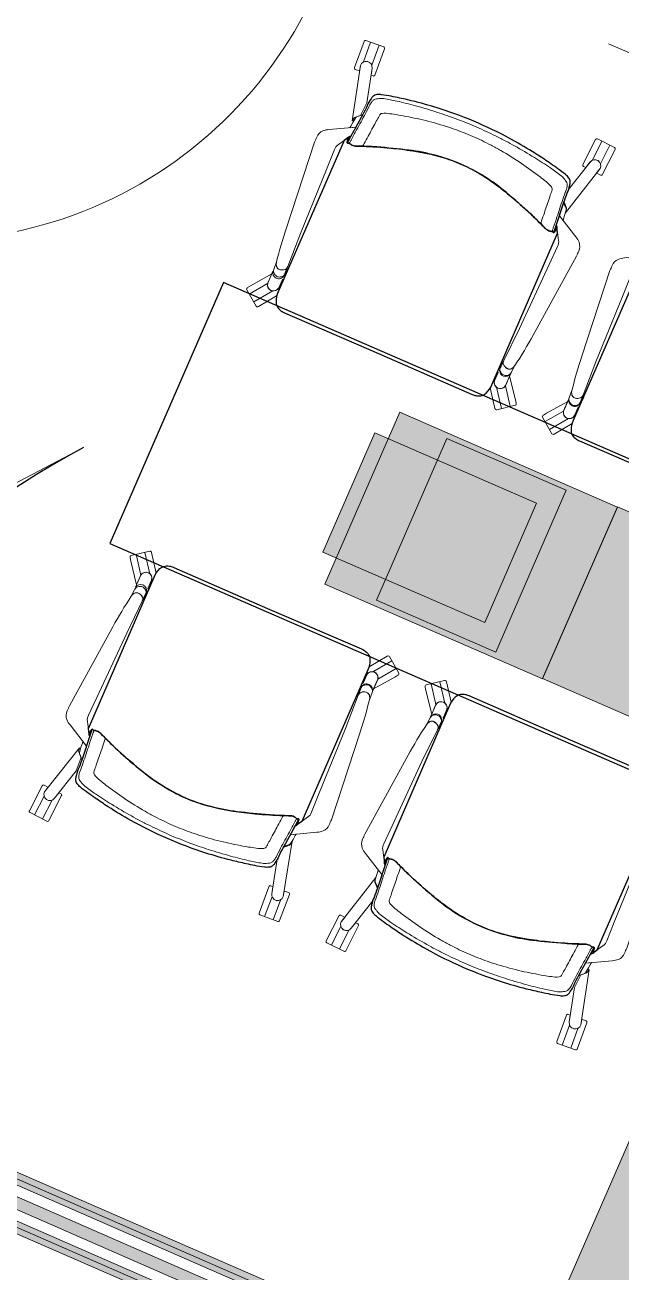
# Model space of a CAD drawing. Header units: millimetres. Extents: x -35034 to 431752, y -71616 to 25069.
# Drawn here: x 377201 to 378457, y -8875 to -6247 of the extents above; entities that cross this region are included whole.
import ezdxf
from ezdxf.enums import TextEntityAlignment as Align

# ---------------------------------------------------------------- set-up
doc = ezdxf.new("R2010")
doc.units = ezdxf.units.MM
doc.header["$MEASUREMENT"] = 0
doc.linetypes.add('Double Dashed', pattern=[1093.611073, 529.166651, -211.666656, 141.111112, -211.666656])
for name, color, linetype in [('A-15-MG_Structural_Grid', 7, 'Continuous'), ('A-25-M_Wall_Int', 7, 'Continuous'), ('ArchiCAD Doors', 7, 'Continuous'), ('New_A-25-M_Wall_Int', 7, 'Continuous'), ('New_ArchiCAD Doors', 7, 'Continuous')]:
    doc.layers.add(name, color=color, linetype=linetype)
for name, color, linetype, lineweight, true_color in [('A-15-MG_Structural_Grid_Pen_No__163', 7, 'Continuous', 0, 0x750077), ('New_A-25-M_Wall_Int_Pen_No__107', 7, 'Continuous', 15, 0xa6a6a6), ('New_ArchiCAD Doors_Pen_No__23', 7, 'Continuous', 30, 0x2a2a2a), ('New_ArchiCAD Doors_Pen_No__63', 7, 'Continuous', 20, 0x606060)]:
    doc.layers.add(name, color=color, linetype=linetype, lineweight=lineweight, true_color=true_color)
for name, color, linetype, lineweight in [('A-35-M_FFE_Loose_SIEMENS P2_Pen_No__5', 7, 'Continuous', 25), ('A-35-M_FFE_Loose_SIEMENS P2_Pen_No__9', 7, 'Continuous', 13), ('A-95-H_Fill_Plan_FloorTrunking_Pen_No__1', 7, 'Continuous', 13), ('A-95-H_Fill_Plan_FloorTrunking_Pen_No__101', 252, 'Continuous', 15), ('A-95-P_Text_1_50_GA_Pen_No__85', 8, 'Continuous', 20), ('ArchiCAD Doors_Pen_No__1', 7, 'Continuous', 13), ('New_A-25-M_Wall_Int_Pen_No__1', 7, 'Continuous', 13), ('New_A-95-H_Fill_Plan_FloorTrunking_Pen_No__1', 7, 'Continuous', 13), ('New_A-95-H_Fill_Plan_FloorTrunking_Pen_No__101', 252, 'Continuous', 15), ('New_A-95-P_Text_1_50_GA_Pen_No__1', 7, 'Continuous', 13), ('New_A-95-P_Text_1_50_GA_Pen_No__101', 252, 'Continuous', 15), ('New_A-95-P_Text_1_50_GA_Pen_No__85', 8, 'Continuous', 20), ('New_ArchiCAD Doors_Pen_No__1', 7, 'Continuous', 13), ('New_ArchiCAD Doors_Pen_No__3', 7, 'Continuous', 18)]:
    doc.layers.add(name, color=color, linetype=linetype, lineweight=lineweight)
doc.styles.add('GENERATED_STYLE_4', font='')
doc.styles.get('GENERATED_STYLE_4').set_extended_font_data('Swis721 BT')
doc.dimstyles.new('GENERATED_STYLE__3', dxfattribs={"dimtxt": 0.18, "dimasz": 182.4, "dimexe": 0.18, "dimexo": 0.0625, "dimgap": 0.09, "dimtad": 0, "dimtih": 1, "dimtoh": 1, "dimdec": 4, "dimzin": 0, "dimdsep": 46, "dimcen": 0.09, "dimadec": 0, "dimazin": 0, "dimtfac": 1, "dimtdec": 4, "dimtmove": 0, "dimatfit": 3, "dimldrblk": 'ARROWHEAD_5', "dimfxl": 1, "dimtolj": 1, "dimtzin": 0, "dimarcsym": 0})

# ---------------------------------------------------------------- blocks, each defined once
blk = doc.blocks.new('Simple Door Opening_5')
at = {"layer": 'ArchiCAD Doors_Pen_No__1', "linetype": 'Continuous'}
for p, q in [((-1036.5, 0), (-1036.5, -15)), ((1036.5, 0), (1036.5, -15)), ((-1036.5, -15), (-1036.5, -115)), ((1036.5, -15), (1036.5, -115)), ((-1036.5, -115), (-1036.5, -130)), ((1036.5, -115), (1036.5, -130))]:
    blk.add_line(p, q, dxfattribs=at)
blk = doc.blocks.new('Wall_199_1', base_point=(389414.6, -10857.6))
at = {"layer": 'ArchiCAD Doors', "color": 251, "linetype": 'Continuous', "lineweight": 20, "true_color": 0x606060, "zscale": 1000, "rotation": 336.4404149440988}
blk.add_blockref('Simple Door Opening_5', (378081, -5915.6), dxfattribs=at)
blk = doc.blocks.new('Standard grid marker_3')
at = {"layer": 'A-15-MG_Structural_Grid_Pen_No__163', "linetype": 'Double Dashed'}
blk.add_line((1000, 0), (74254.8, 0), dxfattribs=at)
at = {"layer": 'A-15-MG_Structural_Grid_Pen_No__163', "style": 'GENERATED_STYLE_4'}
for tag, p in [('AC_MarkerText_1_0', (-500, 43.4)), ('AC_MarkerText_1_1', (75754.8, 43.4))]:
    blk.add_attdef(tag, text='', height=350, rotation=360, dxfattribs=at).set_placement(p, align=Align.MIDDLE_CENTER)
blk = doc.blocks.new('*X951', base_point=(341458.1, 0))
at = {"layer": 'New_A-25-M_Wall_Int_Pen_No__107', "linetype": 'Continuous'}
blk.add_hatch(color=256, dxfattribs=at).paths.add_polyline_path([(375947.2, -8203.9), (379975, -9960.2), (379985, -9937.3), (375957.2, -8181)])
blk = doc.blocks.new('Wall_276_2', base_point=(379956.4, -10002.9))
at = {"layer": 'New_A-25-M_Wall_Int_Pen_No__107', "linetype": 'Continuous'}
for points in [[(375971, -8149.4), (379998.7, -9905.7), (380003.9, -9893.8), (375976.2, -8137.5)], [(375966.2, -8160.4), (379994, -9916.7), (379998.7, -9905.7), (375971, -8149.4)], [(375933.6, -8235.1), (379961.4, -9991.4), (379966.2, -9980.4), (375938.4, -8224.1)], [(375928.6, -8246.6), (379956.4, -10002.9), (379961.4, -9991.4), (375933.6, -8235.1)]]:
    blk.add_hatch(color=256, dxfattribs=at).paths.add_polyline_path(points)
at = {"layer": 'New_A-25-M_Wall_Int_Pen_No__1', "linetype": 'Continuous'}
for p, q in [((375966.2, -8160.4), (379994, -9916.7)), ((375971, -8149.4), (379998.7, -9905.7)), ((375957.2, -8181), (379985, -9937.3)), ((375938.4, -8224.1), (379966.2, -9980.4)), ((375947.2, -8203.9), (379975, -9960.2)), ((375933.6, -8235.1), (379961.4, -9991.4))]:
    blk.add_line(p, q, dxfattribs=at)
at = {"layer": 'New_A-25-M_Wall_Int_Pen_No__1', "linetype": 'Continuous', "flags": 128}
for points in [[(380003.9, -9893.8), (375976.2, -8137.5)], [(375928.6, -8246.6), (379956.4, -10002.9)]]:
    blk.add_lwpolyline(points, dxfattribs=at)
at = {"layer": 'New_A-25-M_Wall_Int', "color": 250, "lineweight": 50, "true_color": 0x2a2a2a}
blk.add_blockref('*X951', (341458.1, 0), dxfattribs=at)
blk = doc.blocks.new('Door with Sidelight on Side 2 19_10')
at = {"layer": 'New_ArchiCAD Doors_Pen_No__1', "linetype": 'Continuous'}
for p, q in [((-1005, 0), (-1005, -13)), ((1005, 0), (1005, -13)), ((-1005, -13), (-1005, -25)), ((-1005, -25), (-1005, -47.5)), ((1005, -13), (1005, -25)), ((1005, -25), (1005, -47.5)), ((-1005, -47.5), (-1005, -72.5)), ((1005, -47.5), (1005, -72.5)), ((-1005, -72.5), (-1005, -94.5)), ((1005, -72.5), (1005, -94.5)), ((-1005, -94.5), (-1005, -106.5)), ((1005, -94.5), (1005, -106.5)), ((-1005, -106.5), (-1005, -119)), ((1005, -106.5), (1005, -119))]:
    blk.add_line(p, q, dxfattribs=at)
at = {"layer": 'New_ArchiCAD Doors_Pen_No__23', "linetype": 'Continuous'}
for p, q in [((-995, 0), (-1005, 0)), ((-1005, 0), (-1005, -119)), ((-929, 0), (-995, 0)), ((-995, 0), (-995, -119)), ((-83, 0), (-929, 0)), ((-929, 0), (-929, -119)), ((-929, -119), (-929, 0)), ((-83, -119), (-83, 0)), ((29, 0), (-83, 0)), ((-83, 0), (-83, -119)), ((29, -119), (29, 0)), ((995, 0), (929, 0)), ((929, 0), (929, -119)), ((995, 0), (1005, 0)), ((995, -119), (995, 0)), ((1005, 0), (1005, -119)), ((-995, -119), (-1005, -119)), ((-995, -119), (-929, -119)), ((-929, -119), (-83, -119)), ((-83, -119), (29, -119)), ((929, -119), (995, -119)), ((995, -119), (1005, -119))]:
    blk.add_line(p, q, dxfattribs=at)
at = {"layer": 'New_ArchiCAD Doors_Pen_No__3', "linetype": 'Continuous'}
blk.add_line((929, 0), (929, 900), dxfattribs=at)
at = {"layer": 'New_ArchiCAD Doors_Pen_No__63', "linetype": 'Continuous'}
blk.add_arc((929, 0), 900, 90, 180, dxfattribs=at)
blk = doc.blocks.new('Wall_283_2', base_point=(373450.8, -13631.2))
at = {"layer": 'New_ArchiCAD Doors', "color": 251, "linetype": 'Continuous', "lineweight": 20, "true_color": 0x606060, "xscale": -1, "zscale": 1000, "rotation": 246.4404148903298}
blk.add_blockref('Door with Sidelight on Side 2 19_10', (376623.2, -6653.6), dxfattribs=at)
blk = doc.blocks.new('Wall_432_2', base_point=(377130.9, -5501.3))
at = {"layer": 'New_A-25-M_Wall_Int_Pen_No__1', "linetype": 'Continuous'}
for p, q in [((379025, -6343.6), (377124.9, -5515)), ((377084.9, -5606.7), (378985.1, -6435.3))]:
    blk.add_line(p, q, dxfattribs=at)
at = {"layer": 'New_A-25-M_Wall_Int_Pen_No__1', "linetype": 'Continuous', "flags": 128}
for points in [[(377124.9, -5515), (377084.9, -5606.7)], [(379031, -6329.8), (377130.9, -5501.3)], [(377078.9, -5620.4), (378979.1, -6449)], [(378985.1, -6435.3), (379025, -6343.6)]]:
    blk.add_lwpolyline(points, dxfattribs=at)
blk = doc.blocks.new('ARROWHEAD_5')
at = {"color": 0, "linetype": 'Continuous', "lineweight": 0}
blk.add_line((0, 0), (-1, 0), dxfattribs=at)
blk.add_solid([(-1, 0.2679), (0, 0), (-1, -0.2679), (-1, 0.2679)], dxfattribs=at)

msp = doc.modelspace()

# ---------------------------------------------------------------- hatches: boundary and pattern name
at = {"layer": 'A-95-H_Fill_Plan_FloorTrunking_Pen_No__101', "linetype": 'Continuous', "lineweight": 0, "true_color": 0x727272}
for points in [[(376526.9, -14052.6), (376164.8, -13894.7), (379236.2, -6851), (379598.3, -7008.9)], [(378449.7, -7262.7), (377991.3, -7062.9), (377833.4, -7425), (378291.8, -7624.8)], [(378292, -7624.2), (378449.9, -7262.1), (378959.9, -7484.5), (378802.1, -7846.6)]]:
    msp.add_hatch(color=8, dxfattribs=at).paths.add_polyline_path(points)
at = {"layer": 'New_A-95-H_Fill_Plan_FloorTrunking_Pen_No__101', "linetype": 'Continuous', "lineweight": 0, "true_color": 0x727272}
msp.add_hatch(color=8, dxfattribs=at).paths.add_polyline_path([(378341.6, -7227), (378193.2, -7568.2), (377941.9, -7458.9), (378090.2, -7118)])
at = {"layer": 'New_A-95-P_Text_1_50_GA_Pen_No__101', "linetype": 'Continuous', "lineweight": 0, "true_color": 0x727272}
msp.add_hatch(color=8, dxfattribs=at).paths.add_polyline_path([(378170.2, -7505.9), (377829.1, -7357.5), (377938.3, -7106.3), (378279.2, -7254.5)])

# ---------------------------------------------------------------- linework, layer by layer
at = {"layer": 'A-35-M_FFE_Loose_SIEMENS P2_Pen_No__5', "linetype": 'Continuous', "flags": 128}
for points in [[(378157, -6454, 0.024216), (378076.2, -6423.6, 0.016068), (378023.1, -6408.4, 0.009371), (377990.9, -6400.9, 0.001836), (377972.7, -6397.1, 0.017544), (377952.7, -6393.8, 0.062714), (377942.7, -6393.7, 0.149282), (377934.9, -6397.2, 0.092841), (377930.4, -6402.7, 0.049327), (377922.2, -6417.2, -0.02709), (377912.8, -6435.8), (377883.9, -6488.9), (377881.9, -6492.4, -0.079161), (377880.6, -6494.2, -0.195423), (377880.4, -6494.3, -0.266682), (377880.3, -6494.2, -0.14086), (377880.3, -6494, -0.068414), (377880.9, -6491.3), (377883.1, -6483.5, -0.046442), (377885.6, -6481.9, -0.07777), (377886.9, -6481.5, 0.055714), (377888.1, -6481.1, 0.135228), (377883.1, -6483.5), (377880.6, -6491.9, 0.049328), (377880.1, -6494.2, 0.064332), (377880.1, -6494.7, 0.077633), (377880.3, -6495.2, 0.201115), (377880.9, -6495.7, 0.08669), (377881.5, -6495.8), (377883.1, -6495.8), (377884.4, -6495.8, 0.08929), (377890.2, -6500, 0.049201), (377895, -6501.7, 0.053494), (377898.6, -6502.2, 0.000557), (377912.5, -6502.6, -0.01685), (377971.9, -6506.3, -0.013226), (378018.3, -6512.1, -0.032708), (378079.3, -6525.3, -0.03481), (378119.6, -6540, -0.03481), (378157.8, -6559.5, -0.032708), (378209.1, -6595.1, -0.013226), (378244.9, -6625.1, -0.01685), (378288.1, -6666, 0.000557), (378297.9, -6675.9, 0.053494), (378300.8, -6678.2, 0.049201), (378305.3, -6680.5, 0.08929), (378312.3, -6682), (378313.2, -6682.9), (378314.2, -6684, 0.08669), (378314.8, -6684.4, 0.201115), (378315.6, -6684.5, 0.077633), (378316, -6684.3, 0.064332), (378316.4, -6683.9, 0.049328), (378317.7, -6682), (378322.2, -6674.4, 0.135228), (378320.5, -6669.2, 0.055714), (378321.1, -6670.3, -0.07777), (378321.7, -6671.6, -0.046442), (378322.2, -6674.4), (378318, -6681.4, -0.068414), (378316.5, -6683.7, -0.14086), (378316.2, -6683.8, -0.266682), (378316.1, -6683.8, -0.195423), (378316.1, -6683.6, -0.079161), (378316.5, -6681.4), (378317.7, -6677.6), (378336.9, -6620.3, -0.02709), (378344, -6600.7, 0.049327), (378349, -6584.8, 0.092841), (378350.1, -6577.7, 0.149282), (378347.2, -6569.6, 0.062714), (378340.4, -6562.3, 0.017544), (378324.3, -6550, 0.001836), (378309.1, -6539.3, 0.009371), (378281.7, -6520.9, 0.016068), (378234.3, -6492.4, 0.023358)], [(378119.6, -6540, 0.069523), (378009.9, -6510.7, 0.011779), (377942.3, -6504, 0.017493), (377899.4, -6502.3, -0.117992), (377890.2, -6500, -0.066588), (377884.4, -6495.8), (377881.3, -6495.8, -0.164644), (377880.5, -6495.6, -0.299826), (377880.1, -6494.5, 0.02453), (377880.6, -6492.1), (377883.2, -6483.4), (377873.8, -6490.2), (377735, -6809.3, 0.119167), (377730.2, -6830.3, 0.112722), (377732.5, -6839.7, 0.107436), (377739.5, -6848.4, 0.042313), (377743.2, -6850.9, 0.011293), (377748.1, -6853.5), (377946.2, -6938.8), (378143.6, -7025.6, 0.011293), (378148.8, -7027.4, 0.042313), (378153.2, -7028.3, 0.107436), (378164.3, -7027.5, 0.112722), (378172.8, -7022.7, 0.119167), (378184.9, -7004.9), (378323.6, -6685.8), (378322.2, -6674.3), (378317.6, -6682.2, 0.02453), (378316.2, -6684.1, -0.299826), (378315.1, -6684.6, -0.164644), (378314.4, -6684.2), (378312.3, -6682, -0.066557), (378305.3, -6680.5, -0.117992), (378297.4, -6675.3, 0.017493), (378266.9, -6645.2, 0.011779), (378215.8, -6600.2, 0.071772)], [(377538.9, -7875.3, -0.069523), (377442.6, -7815, -0.011779), (377391.6, -7770.1, -0.017493), (377361.1, -7739.9, 0.117992), (377353.2, -7734.7, 0.066588), (377346.1, -7733.3), (377344.1, -7731.1, 0.164644), (377343.3, -7730.7, 0.299826), (377342.2, -7731.1, -0.02453), (377340.8, -7733.1), (377336.2, -7741), (377334.8, -7729.5), (377473.6, -7410.4, -0.119167), (377485.7, -7392.5, -0.112722), (377494.1, -7387.8, -0.107436), (377505.3, -7386.9, -0.042313), (377509.6, -7387.9, -0.011293), (377514.9, -7389.7), (377712.3, -7476.5), (377910.4, -7561.7, -0.011293), (377915.3, -7564.3, -0.042313), (377918.9, -7566.8, -0.107436), (377925.9, -7575.6, -0.112722), (377928.2, -7585, -0.119167), (377923.4, -7606), (377784.6, -7925.1), (377775.2, -7931.9), (377777.9, -7923.2, -0.02453), (377778.3, -7920.8, 0.299826), (377777.9, -7919.7, 0.164644), (377777.1, -7919.5), (377774.1, -7919.4, 0.066557), (377768.3, -7915.3, 0.117992), (377759, -7913, -0.017493), (377716.2, -7911.3, -0.011779), (377648.5, -7904.6, -0.071772)], [(377501.5, -7961.3, -0.024216), (377424.1, -7922.9, -0.016068), (377376.8, -7894.4, -0.009371), (377349.3, -7875.9, -0.001836), (377334.2, -7865.3, -0.017544), (377318.1, -7852.9, -0.062714), (377311.2, -7845.6, -0.149282), (377308.4, -7837.5, -0.092841), (377309.4, -7830.5, -0.049327), (377314.4, -7814.6, 0.02709), (377321.6, -7795), (377340.8, -7737.7), (377342, -7733.9, 0.079161), (377342.4, -7731.6, 0.195423), (377342.3, -7731.5, 0.266682), (377342.2, -7731.4, 0.14086), (377342, -7731.6, 0.068414), (377340.4, -7733.9), (377336.2, -7740.8, 0.046442), (377336.8, -7743.7, 0.07777), (377337.4, -7745, -0.055714), (377338, -7746.1, -0.135228), (377336.2, -7740.8), (377340.7, -7733.3, -0.049328), (377342.1, -7731.3, -0.064332), (377342.5, -7731, -0.077633), (377342.9, -7730.8, -0.201115), (377343.7, -7730.9, -0.08669), (377344.2, -7731.3), (377345.2, -7732.4), (377346.1, -7733.3, -0.08929), (377353.2, -7734.7, -0.049201), (377357.7, -7737.1, -0.053494), (377360.6, -7739.4, -0.000557), (377370.3, -7749.3, 0.01685), (377413.5, -7790.2, 0.013226), (377449.3, -7820.2, 0.032708), (377500.6, -7855.8, 0.03481), (377538.9, -7875.3, 0.03481), (377579.2, -7889.9, 0.032708), (377640.2, -7903.2, 0.013226), (377686.5, -7908.9, 0.01685), (377745.9, -7912.6, -0.000557), (377759.8, -7913.1, -0.053494), (377763.5, -7913.6, -0.049201), (377768.3, -7915.3, -0.08929), (377774.1, -7919.4), (377775.4, -7919.5), (377776.9, -7919.5, -0.08669), (377777.6, -7919.6, -0.201115), (377778.2, -7920.1, -0.077633), (377778.3, -7920.5, -0.064332), (377778.3, -7921.1, -0.049328), (377777.8, -7923.4), (377775.3, -7931.8, -0.135228), (377770.3, -7934.1, -0.055714), (377771.5, -7933.8, 0.07777), (377772.9, -7933.4, 0.046442), (377775.3, -7931.8), (377777.6, -7924, 0.068414), (377778.2, -7921.3, 0.14086), (377778.1, -7921, 0.266682), (377778.1, -7921, 0.195423), (377777.9, -7921.1, 0.079161), (377776.5, -7922.9), (377774.5, -7926.4), (377745.7, -7979.5, 0.02709), (377736.2, -7998.1, -0.049327), (377728, -8012.6, -0.092841), (377723.6, -8018.1, -0.149282), (377715.7, -8021.6, -0.062714), (377705.7, -8021.5, -0.017544), (377685.7, -8018.2, -0.001836), (377667.6, -8014.4, -0.009371), (377635.4, -8006.9, -0.016068), (377582.2, -7991.7, -0.023358)], [(378123.7, -8231.9, 0.024216), (378204.5, -8262.3, 0.016068), (378257.6, -8277.5, 0.009371), (378289.8, -8285, 0.001836), (378308, -8288.8, 0.017544), (378328, -8292.2, 0.062714), (378338, -8292.2, 0.149282), (378345.8, -8288.8, 0.092841), (378350.3, -8283.2, 0.049327), (378358.5, -8268.7, -0.02709), (378367.9, -8250.1), (378396.8, -8197), (378398.8, -8193.5, -0.079161), (378400.1, -8191.7, -0.195423), (378400.3, -8191.6, -0.266682), (378400.4, -8191.7, -0.14086), (378400.4, -8191.9, -0.068414), (378399.9, -8194.6), (378397.6, -8202.5, -0.046442), (378395.2, -8204, -0.07777), (378393.8, -8204.4, 0.055714), (378392.6, -8204.8, 0.135228), (378397.6, -8202.5), (378400.1, -8194, 0.049328), (378400.6, -8191.7, 0.064332), (378400.6, -8191.2, 0.077633), (378400.4, -8190.8, 0.201115), (378399.8, -8190.2, 0.08669), (378399.2, -8190.1), (378397.6, -8190.1), (378396.3, -8190.1, 0.08929), (378390.5, -8185.9, 0.049201), (378385.7, -8184.2, 0.053494), (378382.1, -8183.7, 0.000557), (378368.2, -8183.3, -0.01685), (378308.8, -8179.6, -0.013226), (378262.4, -8173.9, -0.032708), (378201.4, -8160.6, -0.03481), (378161.1, -8145.9, -0.03481), (378122.9, -8126.4, -0.032708), (378071.6, -8090.9, -0.013226), (378035.8, -8060.8, -0.01685), (377992.6, -8019.9, 0.000557), (377982.8, -8010, 0.053494), (377979.9, -8007.7, 0.049201), (377975.4, -8005.4, 0.08929), (377968.4, -8003.9), (377967.5, -8003), (377966.5, -8001.9, 0.08669), (377965.9, -8001.5, 0.201115), (377965.1, -8001.4, 0.077633), (377964.7, -8001.6, 0.064332), (377964.3, -8002, 0.049328), (377963, -8003.9), (377958.5, -8011.5, 0.135228), (377960.2, -8016.7, 0.055714), (377959.6, -8015.6, -0.07777), (377959, -8014.3, -0.046442), (377958.5, -8011.5), (377962.7, -8004.5, -0.068414), (377964.3, -8002.2, -0.14086), (377964.5, -8002.1, -0.266682), (377964.6, -8002.1, -0.195423), (377964.6, -8002.3, -0.079161), (377964.2, -8004.5), (377963, -8008.3), (377943.8, -8065.7, -0.02709), (377936.7, -8085.3, 0.049327), (377931.7, -8101.1, 0.092841), (377930.6, -8108.2, 0.149282), (377933.5, -8116.3, 0.062714), (377940.4, -8123.6, 0.017544), (377956.4, -8135.9, 0.001836), (377971.6, -8146.6, 0.009371), (377999, -8165.1, 0.016068), (378046.4, -8193.6, 0.023358)]]:
    msp.add_lwpolyline(points, format="xyb", close=True, dxfattribs=at)
for points in [[(378568.4, -7209.4), (378370.3, -7124.2, -0.011293), (378365.4, -7121.6, -0.042313), (378361.8, -7119.1, -0.107436), (378354.8, -7110.3, -0.112722), (378352.5, -7100.9, -0.119167), (378357.3, -7079.9), (378496.1, -6760.8)], [(378532.6, -7832.4), (378334.6, -7747.1), (378137.1, -7660.4, 0.011293), (378131.9, -7658.6, 0.042313), (378127.6, -7657.6, 0.107436), (378116.4, -7658.4, 0.112722), (378107.9, -7663.2, 0.119167), (378095.8, -7681), (377957.1, -8000.1), (377958.5, -8011.6), (377963.1, -8003.7, 0.02453), (377964.5, -8001.8, -0.299826), (377965.6, -8001.3, -0.164644), (377966.3, -8001.7), (377968.4, -8003.9, -0.066557), (377975.4, -8005.4, -0.117992), (377983.4, -8010.6, 0.017493), (378013.8, -8040.7, 0.011779), (378064.9, -8085.7, 0.071772), (378161.1, -8145.9, 0.069523), (378270.8, -8175.2, 0.011779), (378338.5, -8181.9, 0.017493), (378381.3, -8183.7, -0.117992), (378390.5, -8185.9, -0.066588), (378396.3, -8190.1), (378399.4, -8190.1, -0.164644), (378400.2, -8190.4, -0.299826), (378400.6, -8191.5, 0.02453), (378400.1, -8193.8), (378397.5, -8202.5), (378406.9, -8195.7), (378545.7, -7876.6, 0.119167)]]:
    msp.add_lwpolyline(points, format="xyb", dxfattribs=at)
msp.add_lwpolyline([(377380.4, -7339.6), (378664.2, -7897.9), (378903.5, -7347.7), (377619.7, -6789.4)], close=True, dxfattribs=at)
at = {"layer": 'A-35-M_FFE_Loose_SIEMENS P2_Pen_No__9', "linetype": 'Continuous'}
for p, q in [((377929.5, -6283.2), (377914.4, -6324.8)), ((377947.3, -6289.7), (377932, -6331.7)), ((378416.8, -6491.8), (378396.8, -6531.8)), ((378433.7, -6500.2), (378413.9, -6539.8)), ((377221.4, -7911.3), (377241.5, -7871.9)), ((377238.2, -7919.9), (377258.5, -7880.1)), ((377706.2, -8125.6), (377721.8, -8083.7)), ((377723.9, -8132.2), (377739.4, -8090.7)), ((377847, -8185.7), (377866.8, -8146.1)), ((377863.9, -8194.2), (377883.9, -8154.1)), ((378333.4, -8396.3), (378348.7, -8354.2)), ((378351.2, -8402.7), (378366.3, -8361.1))]:
    msp.add_line(p, q, dxfattribs=at)
at = {"layer": 'A-35-M_FFE_Loose_SIEMENS P2_Pen_No__9', "linetype": 'Continuous', "flags": 128}
for points in [[(377905.8, -6343.7), (377897.3, -6340.6, -0.435017), (377895.6, -6336.6), (377915.7, -6281.4, -0.414214), (377919.5, -6279.6), (377957.1, -6293.2, -0.414214), (377958.9, -6297.1), (377938.7, -6352.5, -0.414214), (377934.9, -6354.3), (377930.4, -6352.7), (377932.6, -6337.9, 0.917674), (377908.2, -6332.1), (377906.4, -6343.7)], [(377890.6, -6449.1), (377908.2, -6332.1, -0.92197), (377932.6, -6338), (377921.6, -6410.9), (377908.3, -6437.5), (377896, -6442.1, 0.207366), (377893.2, -6444.7), (377891.1, -6448.4)], [(377898.4, -6462.2), (377842, -6467.3, 0.081341), (377829.2, -6470.1, 0.203002), (377816, -6483.2, -0.007358), (377811.5, -6493.8), (377752.1, -6674.1, 0.018845), (377731.4, -6746.2, 0.093152), (377731, -6754.1, 0.300736), (377738.3, -6762.5, 0.150564), (377749, -6762.2, 0.24245), (377754.9, -6756.1), (377781.9, -6686.3), (377838, -6548.2), (377853.6, -6509.5, -0.198938), (377861.6, -6499), (377879.8, -6485.8), (377885.5, -6482, -0.153101), (377888.1, -6481.1, -0.000314)], [(378406.1, -6559.1), (378414.2, -6563.1, 0.435017), (378418.3, -6561.6), (378444.6, -6509, 0.414214), (378443.2, -6505), (378407.5, -6487.1, 0.414214), (378403.4, -6488.4), (378377, -6541.2, 0.414214), (378378.4, -6545.2), (378382.7, -6547.4), (378391.9, -6535.6, -0.917674), (378412.9, -6549.3), (378405.6, -6558.6)], [(378340, -6642.5), (378412.9, -6549.3, 0.92197), (378391.8, -6535.7), (378346.4, -6593.7), (378336.2, -6621.7), (378341.4, -6633.8, -0.207366), (378341.3, -6637.6), (378340.2, -6641.7)], [(378327.3, -6648.8), (378362.1, -6693.5, -0.081341), (378368.7, -6704.8, -0.203002), (378368.1, -6723.4, 0.007358), (378363.5, -6733.8), (378272.2, -6900.3, -0.018845), (378233.5, -6964.5, -0.093152), (378228, -6970.3, -0.300736), (378216.9, -6970.7, -0.150564), (378209.7, -6962.6, -0.24245), (378210.2, -6954.1), (378242.9, -6886.8), (378305.6, -6751.6), (378323.3, -6713.8, 0.198938), (378325.5, -6700.8), (378322.7, -6678.5), (378321.7, -6671.7, 0.153101), (378320.5, -6669.2, 0.000314)], [(377731.4, -6746.3), (377725.8, -6762, 0.20576), (377726.3, -6770.4, 0.103527), (377730.6, -6775.7, 0.163663), (377736.7, -6778, 0.143284), (377745.8, -6775.8, 0.17954), (377748.9, -6772, -0.015555), (377754.5, -6757.1, -0.189726), (377749.8, -6761.9, -0.224162), (377735.3, -6761.1, -0.212827), (377731, -6754.1, -0.0772), (377731.2, -6747.1, -0.056611)], [(378520.7, -6732.9), (378464.2, -6737.9, 0.081341), (378451.4, -6740.8, 0.203002), (378438.3, -6753.9, -0.007358), (378433.8, -6764.4), (378374.3, -6944.7, 0.018845), (378353.7, -7016.8, 0.093152), (378353.2, -7024.8, 0.300736), (378360.5, -7033.1, 0.150564), (378371.3, -7032.8, 0.24245), (378377.2, -7026.8), (378404.1, -6956.9), (378460.2, -6818.8), (378475.8, -6780.2, -0.198938), (378483.8, -6769.6), (378502.1, -6756.5), (378507.7, -6752.6, -0.153101), (378510.4, -6751.8, -0.000314)], [(377721.3, -6771.1), (377676.7, -6796.4), (377670.2, -6800.4, 0.132625), (377668.4, -6802.4, 0.251078), (377668.4, -6804.7), (377688.7, -6839.5, 0.460931), (377693.4, -6840.4), (377731.3, -6817.9), (377739.4, -6797.8), (377738.3, -6795.6), (377736, -6800.9, -0.132464), (377733.4, -6804.2, -0.419806), (377715.3, -6803, -0.171359), (377712.2, -6795.2, -0.126551), (377713.7, -6788.7)], [(377723.6, -6765.6), (377712.8, -6791, 0.898737), (377736, -6800.9), (377743.6, -6783.3), (377745.8, -6783.4), (377755.2, -6761.6), (377752.1, -6761.5), (377747.5, -6774, -0.418822), (377730.5, -6780.5, -0.336613), (377723.6, -6765.7, -0.09455)], [(378224.9, -6981.4), (378213.9, -7006.7, -0.898737), (378190.7, -6996.7), (378198.3, -6979), (378196.8, -6977.5), (378206.2, -6955.7), (378208.3, -6957.8), (378202.4, -6969.7, 0.418822), (378209.3, -6986.6, 0.336613), (378224.9, -6981.4, 0.09455)], [(378233.4, -6964.6), (378225.7, -6979.4, -0.20576), (378219.3, -6984.8, -0.103527), (378212.4, -6985.3, -0.163663), (378206.5, -6982.4, -0.143284), (378202, -6974.2, -0.17954), (378202.6, -6969.4, 0.015555), (378209.7, -6955.1, 0.189726), (378209.5, -6961.9, 0.224162), (378219.9, -6971.9, 0.212827), (378228, -6970.3, 0.0772), (378233, -6965.4, 0.056611)], [(378222.5, -6986.9), (378234.8, -7036.6), (378236.3, -7044.1, -0.132625), (378236.2, -7046.7, -0.251078), (378234.4, -7048.3), (378195.2, -7057.6, -0.460931), (378191.4, -7054.7), (378181.6, -7011.8), (378190.7, -6992.1), (378193, -6991.3), (378190.7, -6996.7, 0.132464), (378190.2, -7000.8, 0.419806), (378203.5, -7013.1, 0.171359), (378211.3, -7010, 0.126551), (378215, -7004.5)], [(378344.8, -7040.1), (378300.1, -7065), (378293.6, -7069, 0.132625), (378291.7, -7070.9, 0.251078), (378291.7, -7073.2), (378311.7, -7108.2, 0.460931), (378316.4, -7109.1), (378354.5, -7086.9), (378362.7, -7066.9), (378361.7, -7064.7), (378359.3, -7070, -0.132464), (378356.7, -7073.2, -0.419806), (378338.6, -7071.9, -0.171359), (378335.6, -7064, -0.126551), (378337.1, -7057.6)], [(378347.2, -7034.6), (378336.2, -7059.9, 0.898737), (378359.3, -7070), (378367, -7052.4), (378369.2, -7052.5), (378378.8, -7030.8), (378375.7, -7030.7), (378371.1, -7043.1, -0.418822), (378354, -7049.5, -0.336613), (378347.2, -7034.6, -0.09455)], [(378353.7, -7016.9), (378348, -7032.6, 0.20576), (378348.6, -7041, 0.103527), (378352.9, -7046.4, 0.163663), (378359, -7048.7, 0.143284), (378368.1, -7046.4, 0.17954), (378371.1, -7042.7, -0.015555), (378376.8, -7027.8, -0.189726), (378372, -7032.6, -0.224162), (378357.5, -7031.7, -0.212827), (378353.2, -7024.8, -0.0772), (378353.4, -7017.8, -0.056611)], [(377436.3, -7426.3), (377424.4, -7376.5), (377422.9, -7369, -0.132625), (377423.1, -7366.4, -0.251078), (377424.9, -7364.8), (377464.1, -7355.8, -0.460931), (377468, -7358.7), (377477.4, -7401.7), (377468.2, -7421.3), (377465.9, -7422.1), (377468.2, -7416.8, 0.132464), (377468.7, -7412.6, 0.419806), (377455.6, -7400.2, 0.171359), (377447.7, -7403.3, 0.126551), (377444, -7408.7)], [(377433.9, -7431.8), (377445.1, -7406.5, -0.898737), (377468.2, -7416.8), (377460.4, -7434.3), (377461.9, -7435.9), (377452.4, -7457.6), (377450.3, -7455.4), (377456.3, -7443.6, 0.418822), (377449.5, -7426.6, 0.336613), (377433.9, -7431.7, 0.09455)], [(377425.1, -7450.6), (377432.7, -7435.8, -0.20576), (377439.2, -7430.5, -0.103527), (377446, -7430, -0.163663), (377451.9, -7432.9, -0.143284), (377456.5, -7441.1, -0.17954), (377455.8, -7445.9, 0.015555), (377448.8, -7460.2, 0.189726), (377449, -7453.4, 0.224162), (377438.5, -7443.4, 0.212827), (377430.5, -7445, 0.0772), (377425.5, -7449.9, 0.056611)], [(377331.1, -7766.5), (377296.3, -7721.8, -0.081341), (377289.7, -7710.5, -0.203002), (377290.3, -7691.9, 0.007358), (377295, -7681.4), (377386.3, -7515, -0.018845), (377425, -7450.7, -0.093152), (377430.5, -7445, -0.300736), (377441.6, -7444.6, -0.150564), (377448.7, -7452.7, -0.24245), (377448.3, -7461.1), (377415.6, -7528.5), (377352.8, -7663.7), (377335.2, -7701.5, 0.198938), (377332.9, -7714.5), (377335.7, -7736.8), (377336.7, -7743.6, 0.153101), (377338, -7746.1, 0.000314)], [(377935.9, -7645.9), (377980.6, -7620.9), (377987.1, -7617, 0.132625), (377989, -7615, 0.251078), (377989, -7612.7), (377969, -7577.7, 0.460931), (377964.3, -7576.8), (377926.2, -7599), (377918, -7619), (377919, -7621.2), (377921.4, -7615.9, -0.132464), (377924.1, -7612.7, -0.419806), (377942.1, -7614, -0.171359), (377945.1, -7621.9, -0.126551), (377943.6, -7628.3)], [(377933.5, -7651.4), (377944.6, -7626, 0.898737), (377921.4, -7615.9), (377913.7, -7633.5), (377911.5, -7633.5), (377901.9, -7655.2), (377905, -7655.3), (377909.6, -7642.8, -0.418822), (377926.7, -7636.4, -0.336613), (377933.5, -7651.3, -0.09455)], [(377927.1, -7669), (377932.7, -7653.3, 0.20576), (377932.1, -7644.9, 0.103527), (377927.8, -7639.6, 0.163663), (377921.7, -7637.2, 0.143284), (377912.6, -7639.5, 0.17954), (377909.6, -7643.2, -0.015555), (377903.9, -7658.1, -0.189726), (377908.7, -7653.4, -0.224162), (377923.2, -7654.2, -0.212827), (377927.5, -7661.2, -0.0772), (377927.3, -7668.2, -0.056611)], [(378058.2, -7699), (378045.9, -7649.3), (378044.4, -7641.9, -0.132625), (378044.6, -7639.2, -0.251078), (378046.3, -7637.6), (378085.5, -7628.3, -0.460931), (378089.4, -7631.2), (378099.1, -7674.1), (378090, -7693.8), (378087.7, -7694.6), (378090, -7689.3, 0.132464), (378090.5, -7685.1, 0.419806), (378077.3, -7672.8, 0.171359), (378069.4, -7676, 0.126551), (378065.7, -7681.4)], [(377760.1, -7953.1), (377816.5, -7948, 0.081341), (377829.3, -7945.2, 0.203002), (377842.4, -7932.1, -0.007358), (377846.9, -7921.5), (377906.4, -7741.2, 0.018845), (377927, -7669.1, 0.093152), (377927.5, -7661.2, 0.300736), (377920.2, -7652.8, 0.150564), (377909.4, -7653.1, 0.24245), (377903.5, -7659.2), (377876.6, -7729), (377820.5, -7867.1), (377804.9, -7905.7, -0.198938), (377796.9, -7916.3), (377778.6, -7929.4), (377773, -7933.3, -0.153101), (377770.3, -7934.1, -0.000314)], [(378055.8, -7704.6), (378066.8, -7679.2, -0.898737), (378090, -7689.3), (378082.4, -7706.9), (378083.9, -7708.4), (378074.5, -7730.2), (378072.4, -7728.1), (378078.3, -7716.2, 0.418822), (378071.4, -7699.3, 0.336613), (378055.8, -7704.5, 0.09455)], [(377953.4, -8037.1), (377918.6, -7992.4, -0.081341), (377912, -7981.1, -0.203002), (377912.6, -7962.6, 0.007358), (377917.2, -7952.1), (378008.5, -7785.7, -0.018845), (378047.2, -7721.4, -0.093152), (378052.8, -7715.6, -0.300736), (378063.8, -7715.3, -0.150564), (378071, -7723.3, -0.24245), (378070.5, -7731.8), (378037.8, -7799.1), (377975.1, -7934.3), (377957.4, -7972.1, 0.198938), (377955.2, -7985.1), (377958, -8007.4), (377959, -8014.2, 0.153101), (377960.2, -8016.7, 0.000314)], [(378047.3, -7721.3), (378055, -7706.5, -0.20576), (378061.4, -7701.2, -0.103527), (378068.3, -7700.6, -0.163663), (378074.2, -7703.5, -0.143284), (378078.7, -7711.7, -0.17954), (378078.1, -7716.5, 0.015555), (378071, -7730.8, 0.189726), (378071.3, -7724.1, 0.224162), (378060.8, -7714, 0.212827), (378052.8, -7715.6, 0.0772), (378047.7, -7720.5, 0.056611)], [(377316.2, -7769.8), (377242.6, -7862.4, 0.92197), (377263.6, -7876.2), (377309.4, -7818.5), (377319.8, -7790.6), (377314.8, -7778.5, -0.207366), (377314.8, -7774.7), (377316, -7770.6)], [(377249.5, -7852.7), (377241.4, -7848.6, 0.435017), (377237.3, -7850.1), (377210.6, -7902.5, 0.414214), (377211.9, -7906.5), (377247.6, -7924.7, 0.414214), (377251.6, -7923.4), (377278.4, -7870.8, 0.414214), (377277.1, -7866.8), (377272.8, -7864.6), (377263.5, -7876.3, -0.917674), (377242.6, -7862.4), (377249.9, -7853.2)], [(378382.3, -8223.7), (378438.8, -8218.7, 0.081341), (378451.5, -8215.8, 0.203002), (378464.7, -8202.7, -0.007358), (378469.2, -8192.1), (378528.7, -8011.9, 0.018845), (378549.3, -7939.7, 0.093152), (378549.7, -7931.8, 0.300736), (378542.4, -7923.4, 0.150564), (378531.7, -7923.7, 0.24245), (378525.8, -7929.8), (378498.8, -7999.6), (378442.7, -8137.7), (378427.1, -8176.4, -0.198938), (378419.1, -8186.9), (378400.9, -8200.1), (378395.2, -8204, -0.153101), (378392.6, -8204.8, -0.000314)], [(377764.1, -7966.6), (377745.6, -8083.5, -0.92197), (377721.3, -8077.4), (377732.8, -8004.6), (377746.3, -7978), (377758.7, -7973.5, 0.207366), (377761.4, -7970.9), (377763.6, -7967.3)], [(377748.2, -8071.8), (377756.6, -8075, -0.435017), (377758.3, -8079.1), (377737.7, -8134.1, -0.414214), (377733.9, -8135.9), (377696.4, -8121.9, -0.414214), (377694.6, -8118.1), (377715.2, -8062.8, -0.414214), (377719.1, -8061), (377723.6, -8062.7), (377721.3, -8077.5, 0.917674), (377745.6, -8083.5), (377747.5, -8071.8)], [(377940.7, -8043.4), (377867.8, -8136.6, 0.92197), (377888.9, -8150.3), (377934.3, -8092.2), (377944.5, -8064.2), (377939.3, -8052.1, -0.207366), (377939.4, -8048.3), (377940.5, -8044.2)], [(377874.6, -8126.8), (377866.5, -8122.8, 0.435017), (377862.4, -8124.4), (377836.1, -8176.9, 0.414214), (377837.5, -8181), (377873.2, -8198.8, 0.414214), (377877.3, -8197.5), (377903.7, -8144.7, 0.414214), (377902.3, -8140.7), (377898, -8138.6), (377888.8, -8150.3, -0.917674), (377867.8, -8136.6), (377875.1, -8127.3)], [(378390.1, -8236.8), (378372.5, -8353.9, -0.92197), (378348.1, -8347.9), (378359.1, -8275.1), (378372.4, -8248.4), (378384.7, -8243.8, 0.207366), (378387.5, -8241.2), (378389.6, -8237.5)], [(378375, -8342.2), (378383.4, -8345.3, -0.435017), (378385.1, -8349.3), (378365, -8404.6, -0.414214), (378361.2, -8406.4), (378323.6, -8392.7, -0.414214), (378321.8, -8388.8), (378342, -8333.4, -0.414214), (378345.8, -8331.6), (378350.3, -8333.2), (378348.1, -8348, 0.917674), (378372.5, -8353.9), (378374.3, -8342.2)]]:
    msp.add_lwpolyline(points, format="xyb", close=True, dxfattribs=at)
for points in [[(378312.3, -6682, -0.172835), (378312.3, -6681.8, -0.029065), (378312.3, -6681.4, -0.028333), (378312.7, -6679.9, -0.004116), (378313.5, -6677.3, -0.006979), (378314.4, -6674.6, 0.006601), (378322.2, -6651.4, -0.005565), (378334.5, -6614.5, -0.006061), (378341.5, -6594.8, 0.052886), (378343.4, -6587.4, 0.072565), (378343.5, -6581.5, 0.118748), (378341.4, -6576.4, 0.009096), (378337.7, -6571.4, 0.060387), (378331.3, -6564.8, 0.021653), (378308.5, -6548.1, 0.008324), (378274.7, -6526.3, 0.012117), (378233, -6501.7, 0.005624), (378214.4, -6491.6, 0.00647), (378192.8, -6480.6, 0.012425), (378153.4, -6462.3, 0.012425), (378113.1, -6446, 0.00647), (378090.3, -6437.7, 0.005624), (378070.3, -6431, 0.012117), (378023.9, -6417.2, 0.008324), (377984.9, -6407.3, 0.021653), (377957.1, -6402.1, 0.060387), (377947.9, -6401.9, 0.009096), (377941.7, -6402.6, 0.118748), (377936.6, -6404.5, 0.072565), (377932.3, -6408.5, 0.052886), (377928.2, -6415, -0.006061), (377918.6, -6433.6, -0.005565), (377900, -6467.8, 0.006601), (377888.3, -6489.3, -0.006979), (377887, -6491.8, -0.004116), (377885.6, -6494.2, -0.028333), (377884.7, -6495.5, -0.029065), (377884.5, -6495.7, -0.172835), (377884.4, -6495.8)], [(377911.2, -6502.6, -0.029977), (377912.5, -6502.6, 0.096148), (377913.2, -6501.9, 0.022338), (377916, -6497, -0.000048), (377924.5, -6481.3, -0.000154), (377940.1, -6452.3, 0.001817), (377945.9, -6441.6, -0.043839), (377948.8, -6436.3, -0.067552), (377950.3, -6434.8, -0.111008), (377954.1, -6433.2, -0.062927), (377970.2, -6433.8, -0.007617), (377986.2, -6436.3, -0.013331), (378033.3, -6445.5, -0.019355), (378083, -6458.9, -0.009359), (378105.4, -6466.4, -0.023709), (378144.9, -6481.9, -0.023709), (378183.2, -6500.2, -0.009359), (378203.9, -6511.5, -0.019355), (378247.6, -6538.7, -0.013331), (378286.5, -6566.9, -0.007617), (378299.2, -6576.9, -0.062927), (378310.5, -6588.3, -0.111008), (378312, -6592.1, -0.067552), (378311.9, -6594.2, -0.043839), (378310.1, -6600, 0.001817), (378306.1, -6611.5, -0.000154), (378295.6, -6642.7, -0.000048), (378289.9, -6659.7, 0.022338), (378288.2, -6665.1, 0.096148), (378288.1, -6666, -0.029977), (378289.1, -6666.9)], [(377774.1, -7919.4, 0.172835), (377773.9, -7919.5, 0.029065), (377773.7, -7919.8, 0.028333), (377772.8, -7921.1, 0.004116), (377771.5, -7923.5, 0.006979), (377770.1, -7926, -0.006601), (377758.4, -7947.5, 0.005565), (377739.8, -7981.7, 0.006061), (377730.3, -8000.2, -0.052886), (377726.1, -8006.7, -0.072565), (377721.8, -8010.7, -0.118748), (377716.7, -8012.7, -0.009096), (377710.5, -8013.4, -0.060387), (377701.3, -8013.2, -0.021653), (377673.6, -8007.9, -0.008324), (377634.5, -7998.1, -0.012117), (377588.1, -7984.3, -0.005624), (377568.1, -7977.6, -0.00647), (377545.4, -7969.3, -0.012425), (377505.1, -7953, -0.012425), (377465.6, -7934.6, -0.00647), (377444.1, -7923.6, -0.005624), (377425.5, -7913.6, -0.012117), (377383.8, -7889, -0.008324), (377350, -7867.2, -0.021653), (377327.2, -7850.5, -0.060387), (377320.7, -7843.9, -0.009096), (377317, -7838.9, -0.118748), (377315, -7833.8, -0.072565), (377315, -7827.9, -0.052886), (377316.9, -7820.5, 0.006061), (377324, -7800.8, 0.005565), (377336.3, -7763.9, -0.006601), (377344.1, -7740.7, 0.006979), (377344.9, -7738, 0.004116), (377345.8, -7735.4, 0.028333), (377346.1, -7733.8, 0.029065), (377346.2, -7733.5, 0.172835), (377346.1, -7733.3)], [(377369.4, -7748.3, 0.029977), (377370.3, -7749.3, -0.096148), (377370.2, -7750.2, -0.022338), (377368.6, -7755.6, 0.000048), (377362.9, -7772.5, 0.000154), (377352.3, -7803.8, -0.001817), (377348.4, -7815.3, 0.043839), (377346.6, -7821.1, 0.067552), (377346.5, -7823.2, 0.111008), (377347.9, -7827, 0.062927), (377359.3, -7838.4, 0.007617), (377372, -7848.4, 0.013331), (377410.9, -7876.5, 0.019355), (377454.6, -7903.8, 0.009359), (377475.3, -7915.1, 0.023709), (377513.6, -7933.4, 0.023709), (377553.1, -7948.9, 0.009359), (377575.5, -7956.4, 0.019355), (377625.2, -7969.7, 0.013331), (377672.3, -7979, 0.007617), (377688.3, -7981.5, 0.062927), (377704.3, -7982, 0.111008), (377708.1, -7980.5, 0.067552), (377709.6, -7979, 0.043839), (377712.6, -7973.7, -0.001817), (377718.3, -7963, 0.000154), (377734, -7934, 0.000048), (377742.5, -7918.2, -0.022338), (377745.3, -7913.3, -0.096148), (377745.9, -7912.6, 0.029977), (377747.3, -7912.7)], [(377968.4, -8003.9, -0.172835), (377968.4, -8004.1, -0.029065), (377968.4, -8004.5, -0.028333), (377968, -8006, -0.004116), (377967.2, -8008.7, -0.006979), (377966.3, -8011.3, 0.006601), (377958.5, -8034.5, -0.005565), (377946.2, -8071.4, -0.006061), (377939.2, -8091.1, 0.052886), (377937.3, -8098.6, 0.072565), (377937.3, -8104.4, 0.118748), (377939.3, -8109.5, 0.009096), (377943, -8114.5, 0.060387), (377949.4, -8121.1, 0.021653), (377972.2, -8137.8, 0.008324), (378006, -8159.7, 0.012117), (378047.7, -8184.2, 0.005624), (378066.3, -8194.3, 0.00647), (378087.9, -8205.3, 0.012425), (378127.3, -8223.6, 0.012425), (378167.6, -8240, 0.00647), (378190.4, -8248.2, 0.005624), (378210.4, -8254.9, 0.012117), (378256.8, -8268.7, 0.008324), (378295.8, -8278.6, 0.021653), (378323.6, -8283.8, 0.060387), (378332.8, -8284.1, 0.009096), (378339, -8283.3, 0.118748), (378344.1, -8281.4, 0.072565), (378348.4, -8277.4, 0.052886), (378352.5, -8270.9, -0.006061), (378362.1, -8252.3, -0.005565), (378380.7, -8218.2, 0.006601), (378392.4, -8196.6, -0.006979), (378393.7, -8194.2, -0.004116), (378395.1, -8191.8, -0.028333), (378396, -8190.4, -0.029065), (378396.2, -8190.2, -0.172835), (378396.3, -8190.1)], [(378369.5, -8183.3, -0.029977), (378368.2, -8183.3, 0.096148), (378367.5, -8184, 0.022338), (378364.7, -8188.9, -0.000048), (378356.2, -8204.6, -0.000154), (378340.6, -8233.6, 0.001817), (378334.8, -8244.3, -0.043839), (378331.9, -8249.6, -0.067552), (378330.4, -8251.1, -0.111008), (378326.6, -8252.7, -0.062927), (378310.5, -8252.1, -0.007617), (378294.5, -8249.7, -0.013331), (378247.4, -8240.4, -0.019355), (378197.7, -8227, -0.009359), (378175.3, -8219.6, -0.023709), (378135.8, -8204, -0.023709), (378097.5, -8185.7, -0.009359), (378076.8, -8174.4, -0.019355), (378033.1, -8147.2, -0.013331), (377994.2, -8119, -0.007617), (377981.5, -8109, -0.062927), (377970.2, -8097.7, -0.111008), (377968.7, -8093.8, -0.067552), (377968.8, -8091.7, -0.043839), (377970.7, -8086, 0.001817), (377974.6, -8074.4, -0.000154), (377985.1, -8043.2, -0.000048), (377990.8, -8026.3, 0.022338), (377992.5, -8020.9, 0.096148), (377992.6, -8019.9, -0.029977), (377991.6, -8019)]]:
    msp.add_lwpolyline(points, format="xyb", dxfattribs=at)
for points in [[(377898.4, -6462.2), (377913, -6435.3), (377899.9, -6440.2), (377898.5, -6441.6), (377891.9, -6452.1), (377887.7, -6460.3), (377886, -6463.3), (377898.4, -6462.2)], [(378327.3, -6648.8), (378337, -6619.8), (378342.4, -6632.6), (378342.4, -6634.6), (378339.1, -6646.6), (378336.1, -6655.3), (378335, -6658.6), (378327.3, -6648.8)], [(377331.1, -7766.5), (377321.4, -7795.5), (377316, -7782.6), (377316, -7780.6), (377319.3, -7768.7), (377322.4, -7760), (377323.5, -7756.7), (377331.1, -7766.5)], [(377760.1, -7953.1), (377745.4, -7979.9), (377758.5, -7975.1), (377760, -7973.7), (377766.5, -7963.1), (377770.7, -7955), (377772.5, -7952), (377760.1, -7953.1)], [(377953.4, -8037.1), (377943.7, -8066.2), (377938.3, -8053.3), (377938.3, -8051.3), (377941.6, -8039.3), (377944.6, -8030.7), (377945.7, -8027.3), (377953.4, -8037.1)], [(378382.3, -8223.7), (378367.7, -8250.6), (378380.8, -8245.8), (378382.2, -8244.4), (378388.8, -8233.8), (378393, -8225.7), (378394.7, -8222.6), (378382.3, -8223.7)]]:
    msp.add_lwpolyline(points, close=True, dxfattribs=at)
for points in [[(377712.6, -6791.7), (377673.9, -6814.1)], [(377723.5, -6807.3), (377683.5, -6830.6)], [(378194.7, -7010.1), (378205.3, -7055.2)], [(378213.6, -7007.3), (378223.8, -7050.8)], [(378336, -7060.5), (378297.1, -7082.7)], [(378346.8, -7076.2), (378306.6, -7099.3)], [(377445.4, -7406), (377435.5, -7362.3)], [(377464.3, -7403.3), (377454.1, -7358.1)], [(377933.9, -7609.7), (377974.1, -7586.7)], [(377944.7, -7625.4), (377983.6, -7603.2)], [(378067.1, -7678.7), (378056.9, -7635.1)], [(378086, -7675.9), (378075.4, -7630.7)]]:
    msp.add_lwpolyline(points, dxfattribs=at)
at = {"layer": 'A-95-H_Fill_Plan_FloorTrunking_Pen_No__1', "linetype": 'Continuous', "flags": 128}
for points in [[(376526.9, -14052.6), (376164.8, -13894.7), (379236.2, -6851), (379598.3, -7008.9)], [(378449.7, -7262.7), (377991.3, -7062.9), (377833.4, -7425), (378291.8, -7624.8)], [(378292, -7624.2), (378449.9, -7262.1), (378959.9, -7484.5), (378802.1, -7846.6)]]:
    msp.add_lwpolyline(points, close=True, dxfattribs=at)
at = {"layer": 'New_A-95-H_Fill_Plan_FloorTrunking_Pen_No__1', "linetype": 'Continuous', "flags": 128}
msp.add_lwpolyline([(378341.6, -7227), (378193.2, -7568.2), (377941.9, -7458.9), (378090.2, -7118)], close=True, dxfattribs=at)
at = {"layer": 'New_A-95-P_Text_1_50_GA_Pen_No__1', "linetype": 'Continuous', "flags": 128}
msp.add_lwpolyline([(378170.2, -7505.9), (377829.1, -7357.5), (377938.3, -7106.3), (378279.2, -7254.5)], close=True, dxfattribs=at)

# ---------------------------------------------------------------- block references
at = {"layer": 'A-15-MG_Structural_Grid', "color": 8, "linetype": 'Continuous', "lineweight": 15, "zscale": 1000, "rotation": 336.440411583993}
msp.add_blockref('Standard grid marker_3', (343754.3, 8834.4), dxfattribs=at)
at = {"layer": 'A-25-M_Wall_Int', "color": 250, "lineweight": 50, "true_color": 0x2a2a2a}
for name, p in [('Wall_199_1', (389414.6, -10857.6)), ('Wall_283_2', (373450.8, -13631.2))]:
    msp.add_blockref(name, p, dxfattribs=at)
at = {"layer": 'New_A-25-M_Wall_Int', "color": 250, "lineweight": 50, "true_color": 0x2a2a2a}
for name, p in [('Wall_432_2', (377130.9, -5501.3)), ('Wall_276_2', (379956.4, -10002.9))]:
    msp.add_blockref(name, p, dxfattribs=at)

# ---------------------------------------------------------------- leaders
at = {"layer": 'A-95-P_Text_1_50_GA_Pen_No__85', "linetype": 'Continuous', "path_type": 1, "annotation_type": 0, "has_hookline": 1, "hookline_direction": 0, "text_width": 3907.1, "horizontal_direction": (0.916645, -0.399703, 0)}
msp.add_leader([(375888.8, -8580.4), (376274.4, -8676.7), (379824.6, -10201.7)], dimstyle='GENERATED_STYLE__3', dxfattribs=at)
at = {"layer": 'New_A-95-P_Text_1_50_GA_Pen_No__85', "linetype": 'Continuous', "path_type": 1, "annotation_type": 0, "has_hookline": 1, "hookline_direction": 1, "text_width": 1628.6, "horizontal_direction": (0.916645, -0.399703, 0)}
msp.add_leader([(377324.4, -7137.5), (376260.9, -7693.4), (375857.8, -7620.7)], dimstyle='GENERATED_STYLE__3', dxfattribs=at)

doc.saveas('drawing.dxf')
